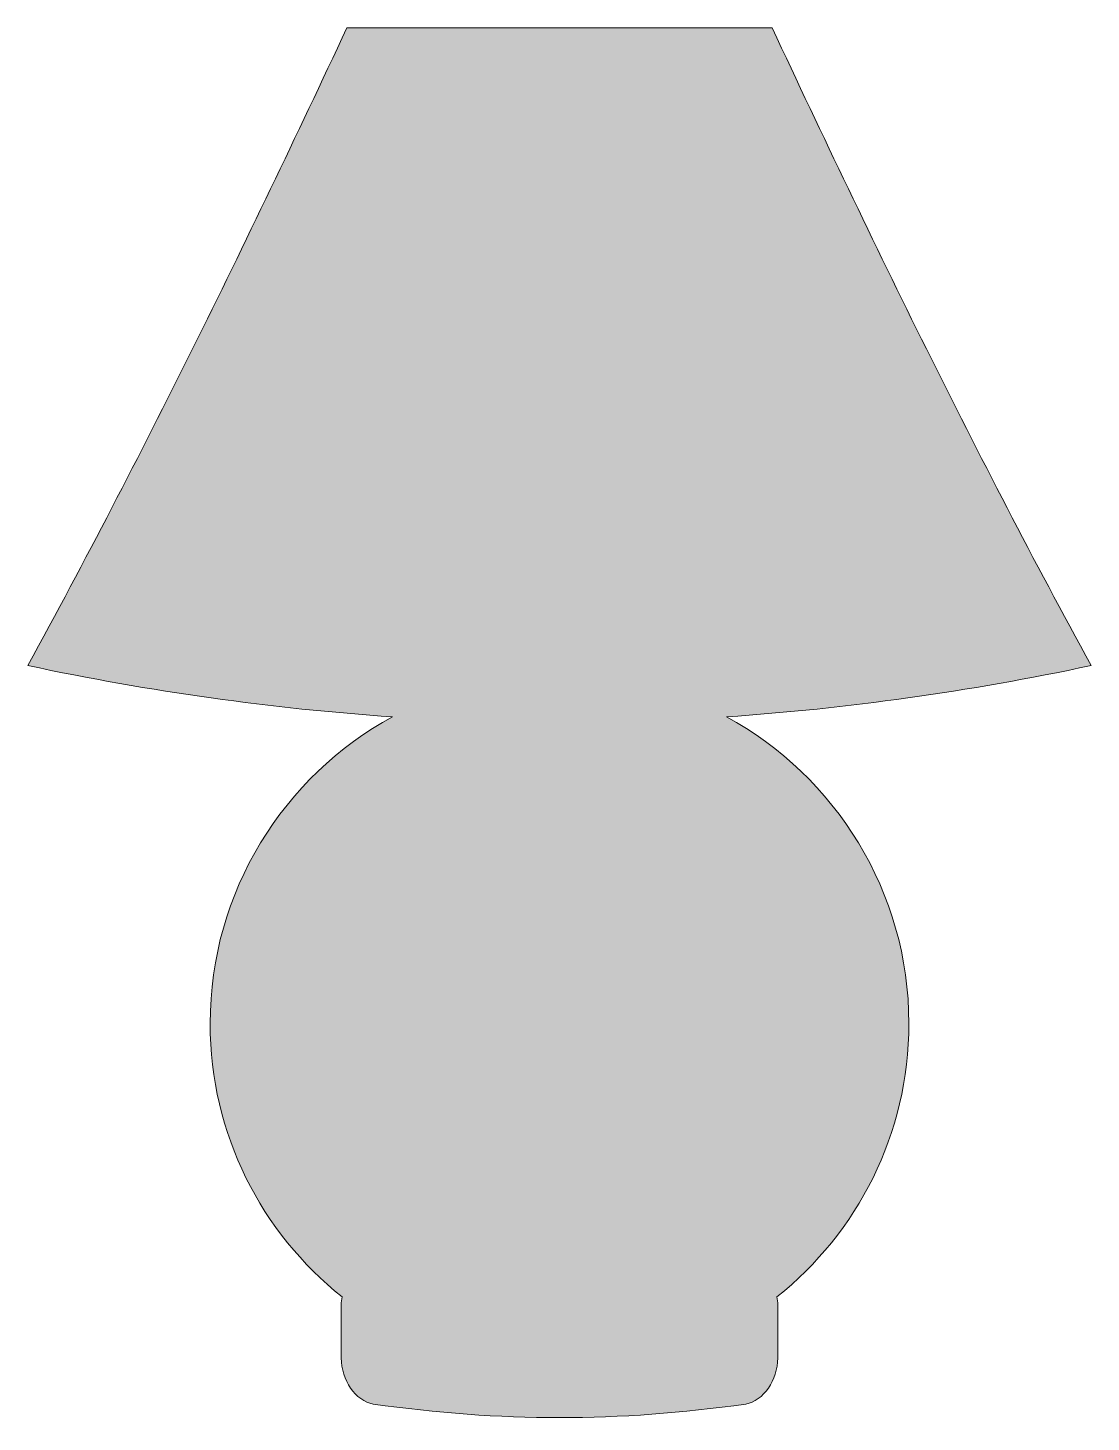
# Model space of a CAD drawing. Header units: inches. Extents: x 0 to 78, y 0 to 102.
import ezdxf

# ---------------------------------------------------------------- set-up
doc = ezdxf.new("R2010")
doc.units = ezdxf.units.IN
doc.header["$MEASUREMENT"] = 0
doc.layers.add('Layer 1', color=7, linetype='Continuous')

msp = doc.modelspace()

# ---------------------------------------------------------------- hatches: boundary and pattern name
at = {"layer": 'Layer 1', "true_color": 0xf05a28}
h = msp.add_hatch(color=20, dxfattribs=at)
h.dxf.hatch_style = 2
edge = h.paths.add_edge_path()
edge.add_spline(control_points=[(13.32, 28.81), (13.32, 20.71), (17.08, 13.51), (22.96, 8.83), (22.92, 8.64), (22.9, 8.44), (22.9, 8.22), (22.9, 6.68), (22.9, 5.9), (22.9, 4.36), (22.9, 2.75), (23.94, 1.22), (25.24, 0.99), (34.49, -0.33), (43.21, -0.33), (52.46, 0.99), (53.75, 1.22), (54.8, 2.75), (54.8, 4.36), (54.8, 5.9), (54.8, 6.68), (54.8, 8.22), (54.8, 8.44), (54.78, 8.64), (54.74, 8.83), (60.61, 13.51), (64.38, 20.71), (64.38, 28.81), (64.38, 38.48), (58.99, 46.9), (51.06, 51.23), (59.87, 51.84), (68.72, 53.07), (77.7, 54.98), (69.33, 70.27), (61.75, 85.87), (54.39, 101.6), (44.03, 101.6), (33.67, 101.6), (23.31, 101.6), (15.95, 85.87), (8.36, 70.28), (0, 54.98), (8.98, 53.07), (17.83, 51.84), (26.64, 51.23), (18.7, 46.9), (13.32, 38.48), (13.32, 28.81)], knot_values=[0, 0, 0, 0, 1, 1, 1, 2, 2, 2, 3, 3, 3, 4, 4, 4, 5, 5, 5, 6, 6, 6, 7, 7, 7, 8, 8, 8, 9, 9, 9, 10, 10, 10, 11, 11, 11, 12, 12, 12, 13, 13, 13, 14, 14, 14, 15, 15, 15, 16, 16, 16, 16], degree=3, periodic=1)

# ---------------------------------------------------------------- linework, layer by layer
at = {"layer": 'Layer 1', "lineweight": 0}
msp.add_open_spline([(13.32, 28.81), (13.32, 20.71), (17.08, 13.51), (22.96, 8.83), (22.92, 8.64), (22.9, 8.44), (22.9, 8.22), (22.9, 6.68), (22.9, 5.9), (22.9, 4.36), (22.9, 2.75), (23.94, 1.22), (25.24, 0.99), (34.49, -0.33), (43.21, -0.33), (52.46, 0.99), (53.75, 1.22), (54.8, 2.75), (54.8, 4.36), (54.8, 5.9), (54.8, 6.68), (54.8, 8.22), (54.8, 8.44), (54.78, 8.64), (54.74, 8.83), (60.61, 13.51), (64.38, 20.71), (64.38, 28.81), (64.38, 38.48), (58.99, 46.9), (51.06, 51.23), (59.87, 51.84), (68.72, 53.07), (77.7, 54.98), (69.33, 70.27), (61.75, 85.87), (54.39, 101.6), (44.03, 101.6), (33.67, 101.6), (23.31, 101.6), (15.95, 85.87), (8.36, 70.28), (0, 54.98), (8.98, 53.07), (17.83, 51.84), (26.64, 51.23), (18.7, 46.9), (13.32, 38.48), (13.32, 28.81)], degree=3, knots=[0, 0, 0, 0, 1, 1, 1, 2, 2, 2, 3, 3, 3, 4, 4, 4, 5, 5, 5, 6, 6, 6, 7, 7, 7, 8, 8, 8, 9, 9, 9, 10, 10, 10, 11, 11, 11, 12, 12, 12, 13, 13, 13, 14, 14, 14, 15, 15, 15, 16, 16, 16, 16], dxfattribs=at)

doc.saveas('drawing.dxf')
